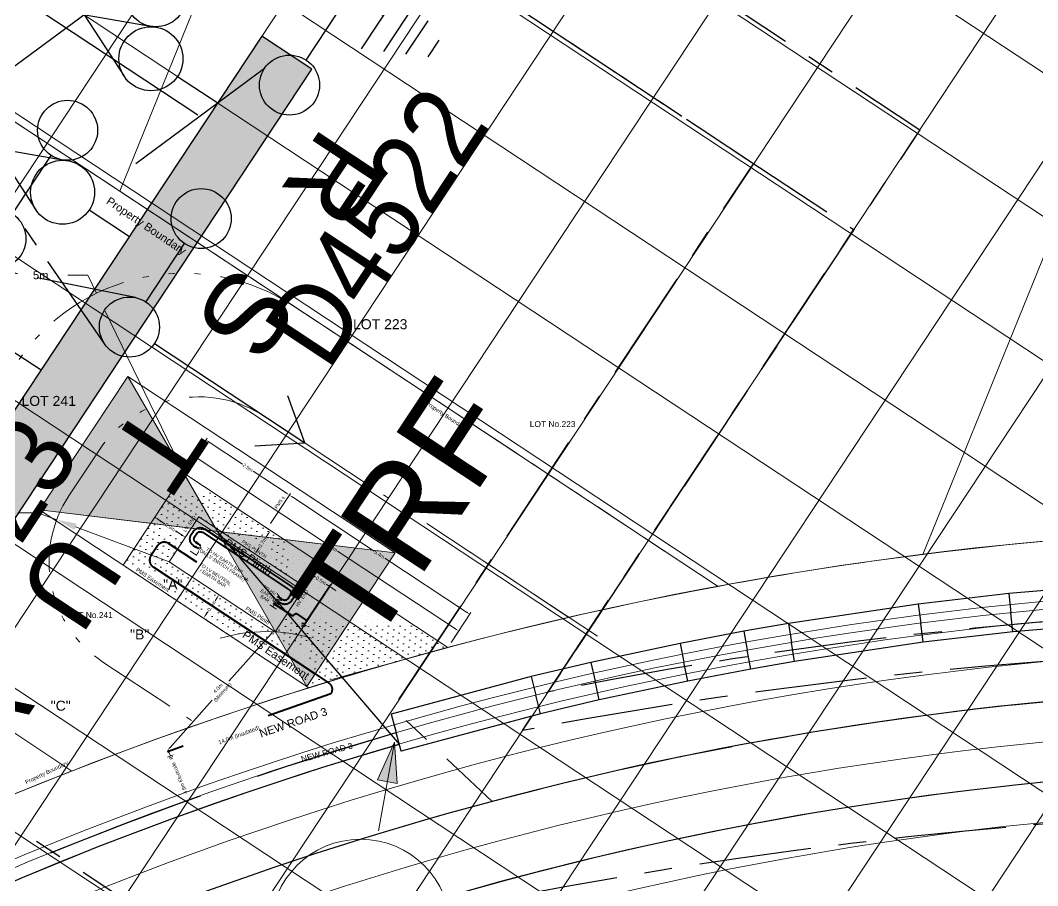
# Model space of a CAD drawing. Header units: metres. Extents: x 264965 to 265706, y 6180501 to 6181430.
# Drawn here: x 265199.32 to 265224.73, y 6181244.9 to 6181266.53 of the extents above; entities that cross this region are included whole.
import ezdxf
from ezdxf.enums import TextEntityAlignment as Align

# ---------------------------------------------------------------- set-up
doc = ezdxf.new("R2010")
doc.units = ezdxf.units.M
for name, pattern in [('Cable Exist UG', [7, 4, -1, 1, -1]), ('CENTERX2', [4, 2.5, -0.5, 0.5, -0.5]), ('Dash', [5, 3, -2]), ('DASHED', [19.05, 12.7, -6.35]), ('IE Trench LV', [5.5, 4, -1.5]), ('PHANTOM', [6.15, 3, -0.75, 0.3, -0.75, 0.3, -0.75, 0.3]), ('PHANTOM2', [4.45, 2, -0.5, 0.15, -0.5, 0.15, -0.5, 0.15, -0.5])]:
    doc.linetypes.add(name, pattern=pattern)
doc.layers.get('0').update_dxf_attribs({"color": 6})
for name, color, linetype, lineweight in [('_User Dimensions', 140, 'Continuous', 13), ('_User Miscellaneous1', 30, 'Continuous', 13), ('_User Miscellaneous10', 241, 'Continuous', 13), ('_User Miscellaneous8', 196, 'Continuous', 13), ('_User Miscellaneous9', 211, 'Continuous', 13), ('_User_HV_Exist', 1, 'Continuous', 25), ('_User_LV_Exist', 5, 'Continuous', 25), ('Cadastre Developer_SP_NEW', 92, 'Continuous', 15)]:
    doc.layers.add(name, color=color, linetype=linetype, lineweight=lineweight)
doc.layers.add('_User Miscellaneous12', color=252, linetype='Continuous', lineweight=13, plot=False, transparency=0.5)
for name, color, linetype in [('Mains_LV_New_T84', 2, 'Cable x'), ('Trench_SP_NEW', 2, 'Continuous'), ('UG_Details_SP_MISC', 7, 'Continuous')]:
    doc.layers.add(name, color=color, linetype=linetype)
doc.styles.add('ARIAL', font='arial.ttf', dxfattribs={"height": 2})
doc.styles.add('iecARIAL', font='arial.ttf', dxfattribs={"height": 2})
doc.styles.get("Standard").update_dxf_attribs({"font": 'arial.ttf'})
doc.styles.add('SWG_LABEL', font='arial.ttf')
doc.styles.add('SWITCH_LABEL', font='arial.ttf', dxfattribs={"height": 2})
doc.linetypes.add('Cable New UG', pattern='A,6,-0.05,["X",Standard,S=1.8,R=0,X=0,Y=-0.94],-1.8', length=7.85)
doc.linetypes.add('Cable o', pattern='A,4,-0.01,["O",Standard,S=1.5,R=0,X=0,Y=-0.75],-1.6', length=5.61)
doc.linetypes.add('Cable x', pattern='A,5,-0.05,["X",Standard,S=1.5,R=0,X=0,Y=-0.75],-1.45', length=6.5)
doc.dimstyles.new('1.8mm_1_1000', dxfattribs={"dimtxt": 1.8, "dimasz": 2, "dimexe": 1, "dimexo": 3, "dimgap": 0.5, "dimtad": 0, "dimtoh": 1, "dimlfac": -1, "dimzin": 12, "dimdsep": 46, "dimtxsty": 'Standard', "dimcen": 1, "dimclrd": 256, "dimclre": 256, "dimclrt": 256, "dimazin": 3, "dimtfac": 1, "dimtmove": 0, "dimatfit": 3, "dimfxl": 1, "dimtolj": 1, "dimtzin": 0, "dimlwd": -1, "dimlwe": -1, "dimarcsym": 0})
doc.dimstyles.new('1.8mm_1_50', dxfattribs={"dimtxt": 0.09, "dimasz": 0.1, "dimexe": 0.05, "dimexo": 0.15, "dimgap": 0.025, "dimtad": 0, "dimtoh": 1, "dimlfac": -1, "dimzin": 12, "dimdsep": 46, "dimtxsty": 'Standard', "dimcen": 1, "dimclrd": 256, "dimclre": 256, "dimclrt": 256, "dimazin": 3, "dimtfac": 1, "dimtmove": 0, "dimatfit": 3, "dimfxl": 1, "dimtolj": 1, "dimtzin": 0, "dimlwd": -1, "dimlwe": -1, "dimarcsym": 0})

# ---------------------------------------------------------------- blocks, each defined once
blk = doc.blocks.new('*D404')
at = {"layer": '_User Miscellaneous9', "transparency": 16777216}
for p, q in [((265206.539, 6181252.717), (265206.456, 6181252.772)), ((265206.512, 6181252.495), (265206.65, 6181252.703)), ((265206.623, 6181252.662), (265206.699, 6181252.611)), ((265206.488, 6181251.552), (265207.067, 6181252.428)), ((265207.04, 6181252.386), (265206.963, 6181252.437)), ((265207.123, 6181252.331), (265207.207, 6181252.276))]:
    blk.add_line(p, q, dxfattribs=at)
for points in [[(265206.549, 6181252.731), (265206.53, 6181252.703), (265206.623, 6181252.662)], [(265207.132, 6181252.345), (265207.114, 6181252.317), (265207.04, 6181252.386)]]:
    blk.add_solid(points, dxfattribs=at)
at = {"layer": '_User Miscellaneous9', "transparency": 16777216, "insert": (265206.831, 6181252.524), "char_height": 0.09, "attachment_point": 5, "rotation": 326.534}
blk.add_mtext('\\A1;0.5m', dxfattribs=at)
blk = doc.blocks.new('*D405')
at = {"layer": '_User Miscellaneous9', "transparency": 16777216}
for p, q in [((265203.491, 6181255.331), (265203.987, 6181256.082)), ((265204.043, 6181255.985), (265204.873, 6181255.437)), ((265205.962, 6181254.717), (265205.138, 6181255.261)), ((265205.576, 6181253.953), (265206.073, 6181254.704))]:
    blk.add_line(p, q, dxfattribs=at)
for points in [[(265204.052, 6181255.999), (265204.034, 6181255.971), (265203.959, 6181256.041)], [(265205.971, 6181254.731), (265205.952, 6181254.703), (265206.045, 6181254.662)]]:
    blk.add_solid(points, dxfattribs=at)
at = {"layer": '_User Miscellaneous9', "transparency": 16777216, "insert": (265205.005, 6181255.349), "char_height": 0.09, "attachment_point": 5, "rotation": 326.534}
blk.add_mtext('\\A1;2.5m', dxfattribs=at)
blk = doc.blocks.new('*D406')
at = {"layer": '_User Miscellaneous9', "transparency": 16777216}
for p, q in [((265205.576, 6181253.953), (265206.073, 6181254.704)), ((265206.128, 6181254.607), (265208.163, 6181253.262)), ((265210.467, 6181251.739), (265208.427, 6181253.088)), ((265210.082, 6181250.974), (265210.578, 6181251.725))]:
    blk.add_line(p, q, dxfattribs=at)
for points in [[(265206.138, 6181254.621), (265206.119, 6181254.593), (265206.045, 6181254.662)], [(265210.477, 6181251.752), (265210.458, 6181251.725), (265210.551, 6181251.683)]]:
    blk.add_solid(points, dxfattribs=at)
at = {"layer": '_User Miscellaneous9', "transparency": 16777216, "insert": (265208.295, 6181253.175), "char_height": 0.09, "attachment_point": 5, "rotation": 326.534}
blk.add_mtext('\\A1;5.4m', dxfattribs=at)
blk = doc.blocks.new('*D415')
at = {"layer": '_User Miscellaneous9', "color": 0, "transparency": 16777216}
for p, q in [((265205.585, 6181251.197), (265204.534, 6181250.012)), ((265203.065, 6181248.354), (265204.115, 6181249.539))]:
    blk.add_line(p, q, dxfattribs=at)
for points in [[(265205.572, 6181251.208), (265205.597, 6181251.186), (265205.651, 6181251.272)], [(265203.052, 6181248.365), (265203.077, 6181248.343), (265202.998, 6181248.279)]]:
    blk.add_solid(points, dxfattribs=at)
at = {"layer": '_User Miscellaneous9', "color": 0, "transparency": 16777216, "insert": (265204.325, 6181249.775), "char_height": 0.09, "attachment_point": 5, "rotation": 48.44}
blk.add_mtext('\\A1;4.0m\\P(Minimum)', dxfattribs=at)
blk = doc.blocks.new('*D430')
at = {"layer": '_User Miscellaneous10', "transparency": 16777216}
for p, q in [((265199.764, 6181254.222), (265199.264, 6181254.222)), ((265200.232, 6181254.046), (265199.764, 6181254.222)), ((265203.041, 6181252.992), (265200.7, 6181253.871))]:
    blk.add_line(p, q, dxfattribs=at)
blk.add_solid([(265200.73, 6181253.949), (265200.671, 6181253.793), (265200.232, 6181254.046)], dxfattribs=at)
at = {"layer": '_User Miscellaneous10', "transparency": 16777216, "insert": (265198.585, 6181254.222), "char_height": 0.2, "attachment_point": 5}
blk.add_mtext('\\A1;3m', dxfattribs=at)
blk = doc.blocks.new('_None')
blk = doc.blocks.new('*D431')
at = {"layer": '_User Miscellaneous10', "transparency": 16777216}
for p, q in [((265201.012, 6181260.157), (265200.512, 6181260.157)), ((265201.23, 6181259.707), (265201.012, 6181260.157)), ((265203.408, 6181255.206), (265201.447, 6181259.257))]:
    blk.add_line(p, q, dxfattribs=at)
blk.add_solid([(265201.522, 6181259.293), (265201.372, 6181259.221), (265201.23, 6181259.707)], dxfattribs=at)
at = {"layer": '_User Miscellaneous10', "transparency": 16777216, "insert": (265199.833, 6181260.157), "char_height": 0.2, "attachment_point": 5}
blk.add_mtext('\\A1;5m', dxfattribs=at)
blk = doc.blocks.new('*U854')
at = {"layer": '_User_LV_Exist'}
blk.add_line((7.5, 0), (6.8, 0), dxfattribs=at)
at = {"layer": '_User_LV_Exist', "flags": 128}
for points in [[(5.68, -0.733), (2.317, 0.735)], [(5.68, 0.733), (2.317, -0.735)]]:
    blk.add_lwpolyline(points, dxfattribs=at)
at = {"layer": '_User_LV_Exist'}
blk.add_lwpolyline([(1.2, 0), (0, 0)], dxfattribs=at)
for centre in [(2, 0), (6, 0)]:
    blk.add_circle(centre, 0.8, dxfattribs=at)
blk = doc.blocks.new('*U853')
at = {"layer": '_User_LV_Exist'}
h = blk.add_hatch(color=256, dxfattribs=at)
h.dxf.hatch_style = 1
h.set_gradient(color1=(0, 0, 255), color2=(0, 0, 255), tint=1)
h.paths.add_polyline_path([(6.8, 0, -0.939221), (5.206, -0.1), (2.794, -0.1, -0.939221), (1.2, 0, -0.939221), (2.794, 0.1), (5.206, 0.1, -0.939221)])
for p, q in [((8.5, 0.5), (9.5, 0)), ((2.775, 0.1), (5.225, 0.1)), ((7.5, 0), (6.8, 0)), ((7.5, 0), (9.5, 0)), ((9.5, 0), (8.5, -0.5)), ((2.775, -0.1), (5.225, -0.1))]:
    blk.add_line(p, q, dxfattribs=at)
blk.add_lwpolyline([(1.2, 0), (0, 0)], dxfattribs=at)
for centre in [(2, 0), (6, 0)]:
    blk.add_circle(centre, 0.8, dxfattribs=at)
at = {"layer": '_User_LV_Exist', "insert": (10.75, 0), "char_height": 1.8, "attachment_point": 5, "rotation": 90}
blk.add_mtext('TRF', dxfattribs=at)
blk = doc.blocks.new('SWG_SIE_TRF_NOES_NEW')
at = {"linetype": 'Continuous'}
blk.add_line((6.25, 0.75), (2.491, 2.118), dxfattribs=at)
at = {"linetype": 'CENTERX2'}
for p, q in [((0, 0), (1.5, 0)), ((7, 0), (8.5, 0))]:
    blk.add_line(p, q, dxfattribs=at)
blk.add_line((14, 0), (18.5, 0))
at = {"linetype": 'DASHED'}
blk.add_lwpolyline([(4.371, 1.434), (4.371, 5.371), (11.75, 5.371)], dxfattribs=at)
blk.add_lwpolyline([(17.5, -0.75), (18.5, 0), (17.5, 0.75)])
for centre in [(2.25, 0), (6.25, 0)]:
    blk.add_circle(centre, 0.75)
at = {"flags": 1}
blk.add_attdef('Z', (0, 0), '', height=0.2, dxfattribs=at)
at = {"style": 'SWITCH_LABEL', "flags": 9}
blk.add_attdef('STREET_CODE', text='', height=0.2, dxfattribs=at).set_placement((0, -0.2), align=Align.MIDDLE_LEFT)
at = {"flags": 9}
for tag, p in [('ORIENTATION', (0, -0.4)), ('PARENT', (0, -0.6)), ('USAGE', (0, -0.8)), ('SUBURB', (0, -1)), ('STREETNAME', (0, -1.2)), ('LOCATION', (0, -1.4)), ('NOTES', (0, -1.6))]:
    blk.add_attdef(tag, text='', height=0.2, dxfattribs=at).set_placement(p, align=Align.MIDDLE_LEFT)
blk = doc.blocks.new('SWG_FUSE_NEW')
at = {"linetype": 'CENTERX2'}
for p, q in [((1.031, 0.695), (4.469, -0.695)), ((1.031, -0.695), (4.469, 0.695))]:
    blk.add_line(p, q, dxfattribs=at)
for centre in [(0.75, 0), (4.75, 0)]:
    blk.add_circle(centre, 0.75)
blk = doc.blocks.new('*U536')
at = {"linetype": 'CENTERX2'}
blk.add_blockref('SWG_SIE_TRF_NOES_NEW', (0, 0), dxfattribs=at)
at = {"linetype": 'CENTERX2', "rotation": 180}
blk.add_blockref('SWG_FUSE_NEW', (14, 0), dxfattribs=at)
blk.add_text('TRF', height=2.5, rotation=89.9826).set_placement((21.515, -0.055), align=Align.MIDDLE_CENTER)
blk = doc.blocks.new('SWG_SIE_TRS_ES_NEW_1')
for p, q in [((7.25, 4.75), (3.491, 6.118)), ((8, 4), (10, 4)), ((10, 4), (10, -1)), ((7.25, 0.75), (3.491, 2.118)), ((8, 0), (10, 0)), ((9, -1), (11, -1)), ((9.25, -1.5), (10.75, -1.5)), ((9.5, -2), (10.5, -2)), ((9.75, -2.5), (10.25, -2.5))]:
    blk.add_line(p, q)
at = {"linetype": 'CENTERX2'}
for p, q in [((0.75, 4), (2.5, 4)), ((0.75, 0), (2.5, 0))]:
    blk.add_line(p, q, dxfattribs=at)
for centre in [(3.25, 4), (7.25, 4), (3.25, 0), (7.25, 0)]:
    blk.add_circle(centre, 0.75)
at = {"flags": 1}
blk.add_attdef('Z', (7.141, 3.512), '', height=0.2, dxfattribs=at)
at = {"style": 'SWITCH_LABEL', "flags": 9}
blk.add_attdef('STREET_CODE', text='', height=0.2, dxfattribs=at).set_placement((7.141, 3.312), align=Align.MIDDLE_LEFT)
at = {"flags": 9}
for tag, p in [('ORIENTATION', (7.141, 3.112)), ('USAGE', (7.141, 2.712)), ('PARENT', (7.141, 2.912)), ('SUBURB', (7.141, 2.512)), ('STREETNAME', (7.141, 2.312)), ('LOCATION', (7.141, 2.112)), ('OWNED_BY', (7.135, 1.689)), ('NOTES', (7.141, 1.912)), ('OPERATED_BY', (7.128, 1.466)), ('MAINTAINED_BY', (7.127, 1.259))]:
    blk.add_attdef(tag, text='', height=0.2, dxfattribs=at).set_placement(p, align=Align.MIDDLE_LEFT)
at = {"style": 'SWG_LABEL', "width": 0.9, "flags": 8}
blk.add_attdef('ASSET_NUM', text='', height=2, dxfattribs=at).set_placement((6.5, -3.75), align=Align.MIDDLE_CENTER)
blk = doc.blocks.new('SWG_SIE_ES_NEW')
for p, q in [((2.5, 0.75), (6.259, 2.118)), ((8, -1), (10, -1)), ((8.25, -1.5), (9.75, -1.5)), ((8.5, -2), (9.5, -2)), ((8.75, -2.5), (9.25, -2.5))]:
    blk.add_line(p, q)
blk.add_lwpolyline([(1.75, 0), (0, 0)])
at = {"flags": 128}
blk.add_lwpolyline([(7.25, 0), (9, 0), (9, -1)], dxfattribs=at)
for centre in [(2.5, 0), (6.5, 0)]:
    blk.add_circle(centre, 0.75)
at = {"flags": 1}
blk.add_attdef('Z', (0.121, -0.013), '', height=0.2, dxfattribs=at)
at = {"style": 'SWITCH_LABEL', "flags": 9}
blk.add_attdef('STREET_CODE', text='', height=0.2, dxfattribs=at).set_placement((0.121, -0.213), align=Align.MIDDLE_LEFT)
at = {"flags": 9}
for tag, p in [('ORIENTATION', (0.121, -0.413)), ('USAGE', (0.121, -0.813)), ('PARENT', (0.121, -0.613)), ('SUBURB', (0.121, -1.013)), ('STREETNAME', (0.121, -1.213)), ('LOCATION', (0.121, -1.413)), ('NOTES', (0.121, -1.613)), ('OWNED_BY', (0.11, -1.824)), ('OPERATED_BY', (0.103, -2.047)), ('MAINTAINED_BY', (0.102, -2.253))]:
    blk.add_attdef(tag, text='', height=0.2, dxfattribs=at).set_placement(p, align=Align.MIDDLE_LEFT)
at = {"style": 'ARIAL', "width": 0.9, "flags": 8}
blk.add_attdef('ASSET_NUM', text='', height=2, dxfattribs=at).set_placement((5.75, -4), align=Align.MIDDLE_CENTER)
blk = doc.blocks.new('*D574')
at = {"layer": '_User Miscellaneous10', "transparency": 16777216}
for p, q in [((265202.733, 6181254.184), (265202.713, 6181254.152)), ((265202.769, 6181254.055), (265202.934, 6181253.946)), ((265203.364, 6181253.662), (265203.198, 6181253.771)), ((265203.496, 6181253.68), (265203.475, 6181253.648))]:
    blk.add_line(p, q, dxfattribs=at)
for points in [[(265202.778, 6181254.069), (265202.759, 6181254.042), (265202.685, 6181254.111)], [(265203.373, 6181253.676), (265203.355, 6181253.648), (265203.447, 6181253.607)]]:
    blk.add_solid(points, dxfattribs=at)
at = {"layer": '_User Miscellaneous10', "transparency": 16777216, "insert": (265203.066, 6181253.859), "char_height": 0.09, "attachment_point": 5, "rotation": 326.534}
blk.add_mtext('\\A1;0.9m', dxfattribs=at)
blk = doc.blocks.new('*D575')
at = {"layer": '_User Miscellaneous10', "transparency": 16777216}
for p, q in [((265204.231, 6181252.085), (265204.187, 6181252.02)), ((265204.371, 6181252.112), (265204.328, 6181252.141)), ((265203.955, 6181251.668), (265204.013, 6181251.756)), ((265203.985, 6181251.528), (265203.942, 6181251.557))]:
    blk.add_line(p, q, dxfattribs=at)
for points in [[(265204.217, 6181252.094), (265204.245, 6181252.076), (265204.286, 6181252.169)], [(265203.941, 6181251.677), (265203.969, 6181251.659), (265203.9, 6181251.585)]]:
    blk.add_solid(points, dxfattribs=at)
at = {"layer": '_User Miscellaneous10', "transparency": 16777216, "insert": (265204.1, 6181251.888), "char_height": 0.09, "attachment_point": 5, "rotation": 56.534}
blk.add_mtext('\\A1;0.7m', dxfattribs=at)
blk = doc.blocks.new('*D576')
at = {"layer": '_User Miscellaneous10', "transparency": 16777216}
for p, q in [((265205.462, 6181253.849), (265205.53, 6181253.803)), ((265205.517, 6181253.692), (265205.462, 6181253.61)), ((265205.076, 6181253.265), (265205.144, 6181253.22)), ((265205.241, 6181253.275), (265205.288, 6181253.346))]:
    blk.add_line(p, q, dxfattribs=at)
for points in [[(265205.503, 6181253.702), (265205.531, 6181253.683), (265205.572, 6181253.776)], [(265205.227, 6181253.285), (265205.255, 6181253.266), (265205.186, 6181253.192)]]:
    blk.add_solid(points, dxfattribs=at)
at = {"layer": '_User Miscellaneous10', "transparency": 16777216, "insert": (265205.375, 6181253.478), "char_height": 0.09, "attachment_point": 5, "rotation": 56.534}
blk.add_mtext('\\A1;0.7m', dxfattribs=at)
blk = doc.blocks.new('*D577')
at = {"layer": '_User Miscellaneous10', "transparency": 16777216}
for p, q in [((265203.491, 6181255.331), (265203.71, 6181255.663)), ((265203.766, 6181255.566), (265206.986, 6181253.438)), ((265210.19, 6181251.32), (265207.249, 6181253.264)), ((265210.082, 6181250.974), (265210.301, 6181251.306))]:
    blk.add_line(p, q, dxfattribs=at)
for points in [[(265203.775, 6181255.58), (265203.757, 6181255.552), (265203.682, 6181255.622)], [(265210.2, 6181251.333), (265210.181, 6181251.306), (265210.274, 6181251.264)]]:
    blk.add_solid(points, dxfattribs=at)
at = {"layer": '_User Miscellaneous10', "transparency": 16777216, "insert": (265207.117, 6181253.351), "char_height": 0.09, "attachment_point": 5, "rotation": 326.534}
blk.add_mtext('\\A1;7.9m', dxfattribs=at)
blk = doc.blocks.new('*U600')
at = {"ltscale": 10}
h = blk.add_hatch(color=256, dxfattribs=at)
h.dxf.hatch_style = 1
h.paths.add_polyline_path([(2.234, -3.874), (0, 0), (4.44, -0.537)])
h.paths.add_polyline_path([(-4.44, 0.537), (-2.234, 3.874), (0, 0)])
blk.add_line((4.44, -0.537), (-4.44, 0.537))
blk.add_lwpolyline([(-4.44, 0.537), (2.234, -3.874), (4.44, -0.537), (-2.234, 3.874)], close=True)
at = {"ltscale": 10, "flags": 128}
for points in [[(-4.44, 0.537), (-2.234, 3.874), (0, 0)], [(2.234, -3.874), (0, 0), (4.44, -0.537)]]:
    blk.add_lwpolyline(points, close=True, dxfattribs=at)
at = {"flags": 8}
blk.add_attdef('ASSET_NUM', text='', height=2.5, dxfattribs=at).set_placement((0, 5), align=Align.MIDDLE_CENTER)
for tag, flags, p in [('STREET_CODE', 9, (1.5, 0)), ('NO_PHASES', 9, (1.5, -0.2)), ('OPERATING_VOLTAGE', 9, (1.5, -0.4)), ('ORIENTATION', 9, (1.5, -0.6)), ('OWNED_BY', 9, (1.5, -0.8)), ('OPERATED_BY', 9, (1.5, -1)), ('MAINTAINED_BY', 9, (1.5, -1.2)), ('SECONDARY_VOLTAGE', 9, (1.5, -1.6)), ('CONSTRUCTED_VOLTAGE', 9, (1.5, -1.4)), ('STATE', 9, (1.5, -1.8)), ('PARENT', 9, (1.5, -2)), ('SUBSTATION_TYPE', 9, (1.5, -2.2)), ('USAGE', 9, (1.5, -2.4)), ('LEGEND', 9, (1.5, -2.6)), ('SUBURB', 9, (1.5, -2.8)), ('STREETNAME', 9, (1.5, -3)), ('LOCATION', 9, (1.5, -3.2)), ('NOTES', 9, (1.5, -3.4)), ('Z', 1, (1.5, -3.6))]:
    blk.add_attdef(tag, text='', height=0.2, dxfattribs=dict(flags=flags)).set_placement(p, align=Align.MIDDLE_LEFT)
blk = doc.blocks.new('SUB GRID')
at = {"transparency": 33554559}
for p, q in [((-24, 50), (-24, -50)), ((-21, 50), (-21, -50)), ((-18, 50), (-18, -50)), ((-15, 50), (-15, -50)), ((-12, 50), (-12, -50)), ((-9, 50), (-9, -50)), ((-6, 50), (-6, -50)), ((-3, 50), (-3, -50)), ((0, 50), (0, -50)), ((0, 50), (0, -50)), ((3, 50), (3, -50)), ((6, 50), (6, -50)), ((-50, 9), (50, 9)), ((-50, 6), (50, 6)), ((-50, 3), (50, 3)), ((-50, 0), (50, 0)), ((-50, 0), (50, 0)), ((-50, -3), (50, -3)), ((-50, -6), (50, -6)), ((-50, -9), (50, -9)), ((-50, -12), (50, -12)), ((-50, -15), (50, -15)), ((-50, -18), (50, -18)), ((-50, -21), (50, -21))]:
    blk.add_line(p, q, dxfattribs=at)
blk = doc.blocks.new('*U782')
h = blk.add_hatch(color=256)
h.dxf.hatch_style = 1
h.paths.add_polyline_path([(3.045, -2.203), (2.726, -2.587), (3.655, -3.034)])
blk.add_line((3.655, -3.034), (1.924, -1.597))
at = {"flags": 128}
blk.add_lwpolyline([(3.045, -2.203), (2.726, -2.587), (3.655, -3.034), (3.045, -2.203)], dxfattribs=at)
blk.add_circle((0, 0), 2.25)
at = {"width": 0.9}
blk.add_attdef('CODE', text='', height=1.8, dxfattribs=at).set_placement((0, 0), align=Align.MIDDLE_CENTER)
at = {"flags": 1}
blk.add_attdef('Z', (0, 0), '', height=0.2, dxfattribs=at)

msp = doc.modelspace()

# ---------------------------------------------------------------- hatches: boundary and pattern name
at = {"layer": '_User Miscellaneous10', "transparency": 33554534}
h = msp.add_hatch(dxfattribs=at)
h.set_pattern_fill('DOTS', color=256, scale=0.1, angle=-33.466)
h.set_pattern_definition([(326.534, (265206.47968, 6181249.87931), (0.153757, 0.0886608), [0, -0.15875])])
h.paths.add_polyline_path([(265209.999, 6181250.849), (265203.408, 6181255.206), (265201.892, 6181252.912), (265206.48, 6181249.879)])
h.paths.add_polyline_path([(265203.785, 6181254.118), (265206.43, 6181252.37), (265205.685, 6181251.244), (265203.041, 6181252.992)], flags=16)
edge = h.paths.add_edge_path(flags=0)
edge.add_arc((265204.944, 6181252.543), 0.005, 146.534, 326.534, ccw=False)
edge.add_arc((265204.944, 6181252.543), 0.005, -33.466, 146.534, ccw=False)
at = {"layer": '_User Miscellaneous9'}
h = msp.add_hatch(dxfattribs=at)
h.set_pattern_fill('ANGLE', color=256, angle=-33.466)
h.set_pattern_definition([(326.53, (265204.862, 6181252.2374), (3.852, 5.827), [5.08, -1.905]), (56.53, (265204.862, 6181252.2374), (-5.827, 3.852), [5.08, -1.905])])
h.paths.add_polyline_path([(265203.759, 6181253.47), (265203.737, 6181253.437), (265203.831, 6181253.398)])
h = msp.add_hatch(dxfattribs=at)
h.set_pattern_fill('ANGLE', color=256, angle=-33.466)
h.set_pattern_definition([(326.53, (265204.807, 6181252.154), (3.852, 5.827), [5.08, -1.905]), (56.53, (265204.807, 6181252.154), (-5.827, 3.852), [5.08, -1.905])])
h.paths.add_polyline_path([(265203.704, 6181253.387), (265203.681, 6181253.353), (265203.776, 6181253.315)])
h = msp.add_hatch(dxfattribs=at)
h.set_pattern_fill('ANGLE', color=256, angle=-33.466)
h.set_pattern_definition([(326.53, (265204.7664, 6181251.821), (3.852, 5.827), [5.08, -1.905]), (56.53, (265204.7664, 6181251.821), (-5.827, 3.852), [5.08, -1.905])])
h.paths.add_polyline_path([(265203.663, 6181253.054), (265203.641, 6181253.02), (265203.736, 6181252.982)])
h = msp.add_hatch(dxfattribs=at)
h.set_pattern_fill('ANGLE', color=256, angle=-33.466)
h.set_pattern_definition([(326.53, (265204.7664, 6181251.821), (3.852, 5.827), [5.08, -1.905]), (56.53, (265204.7664, 6181251.821), (-5.827, 3.852), [5.08, -1.905])])
h.paths.add_polyline_path([(265203.663, 6181253.054), (265203.641, 6181253.02), (265203.736, 6181252.982)])
h = msp.add_hatch(dxfattribs=at)
h.set_pattern_fill('ANGLE', color=256, angle=-33.466)
h.set_pattern_definition([(326.53, (265204.9176, 6181251.9606), (3.852, 5.827), [5.08, -1.905]), (56.53, (265204.9176, 6181251.9606), (-5.827, 3.852), [5.08, -1.905])])
h.paths.add_polyline_path([(265205.733, 6181251.925), (265205.711, 6181251.892), (265205.639, 6181251.963)])
h = msp.add_hatch(dxfattribs=at)
h.set_pattern_fill('ANGLE', color=256, angle=-33.466)
h.set_pattern_definition([(326.53, (265204.9735, 6181252.044), (3.852, 5.827), [5.08, -1.905]), (56.53, (265204.9735, 6181252.044), (-5.827, 3.852), [5.08, -1.905])])
h.paths.add_polyline_path([(265205.789, 6181252.008), (265205.767, 6181251.975), (265205.695, 6181252.047)])
h = msp.add_hatch(dxfattribs=at)
h.set_pattern_fill('ANGLE', color=256, angle=-33.466)
h.set_pattern_definition([(326.53, (265205.029, 6181252.127), (3.852, 5.827), [5.08, -1.905]), (56.53, (265205.029, 6181252.127), (-5.827, 3.852), [5.08, -1.905])])
h.paths.add_polyline_path([(265205.844, 6181252.091), (265205.822, 6181252.058), (265205.75, 6181252.13)])
h = msp.add_hatch(color=256, dxfattribs=at)
h.dxf.hatch_style = 1
h.paths.add_polyline_path([(265206.495, 6181251.517, 1), (265206.454, 6181251.545, 1)])
h = msp.add_hatch(color=256, dxfattribs=at)
h.dxf.hatch_style = 1
h.paths.add_polyline_path([(265206.495, 6181251.517, 1), (265206.454, 6181251.545, 1)])
h = msp.add_hatch(color=256, dxfattribs=at)
h.dxf.hatch_style = 1
h.paths.add_polyline_path([(265203.006, 6181248.236, -1), (265203.034, 6181248.278, -1)])
h = msp.add_hatch(color=256, dxfattribs=at)
h.dxf.hatch_style = 1
h.paths.add_polyline_path([(265203.009, 6181248.237, -1), (265203.036, 6181248.278, -1)])
at = {"layer": '_User_LV_Exist', "transparency": 33554636}
h = msp.add_hatch(color=256, dxfattribs=at)
h.dxf.hatch_style = 1
h.paths.add_polyline_path([(265206.608, 6181265.306), (265205.357, 6181266.134), (265194.328, 6181249.449), (265195.579, 6181248.622)])

# ---------------------------------------------------------------- linework, layer by layer
at = {"layer": '_User Dimensions', "flags": 128}
msp.add_lwpolyline([(265170.064, 6181197.665), (265154.097, 6181205.975, -0.291752), (265237.012, 6181253.796), (265236.209, 6181235.814), (265258.213, 6181234.497)], format="xyb", dxfattribs=at)
at = {"layer": '_User Miscellaneous1'}
for p, q in [((265227.077, 6181252.461), (265224.017, 6181252.199)), ((265224.017, 6181252.199), (265221.75, 6181251.935)), ((265224.017, 6181252.199), (265224.065, 6181251.721)), ((265221.75, 6181251.935), (265218.51, 6181251.453)), ((265221.75, 6181251.935), (265221.813, 6181251.459)), ((265224.114, 6181251.244), (265224.065, 6181251.721)), ((265218.51, 6181251.453), (265217.394, 6181251.258)), ((265218.51, 6181251.453), (265218.587, 6181250.979)), ((265221.877, 6181250.983), (265221.813, 6181251.459)), ((265227.144, 6181251.504), (265224.114, 6181251.244)), ((265217.394, 6181251.258), (265215.803, 6181250.955)), ((265217.394, 6181251.258), (265217.481, 6181250.786)), ((265224.114, 6181251.244), (265221.877, 6181250.983)), ((265215.803, 6181250.955), (265213.573, 6181250.478)), ((265215.803, 6181250.955), (265215.898, 6181250.484)), ((265218.664, 6181250.505), (265218.587, 6181250.979)), ((265221.877, 6181250.983), (265218.664, 6181250.505)), ((265217.567, 6181250.314), (265217.481, 6181250.786)), ((265213.573, 6181250.478), (265212.081, 6181250.125)), ((265213.573, 6181250.478), (265213.679, 6181250.009)), ((265215.993, 6181250.014), (265215.898, 6181250.484)), ((265218.664, 6181250.505), (265217.567, 6181250.314)), ((265217.567, 6181250.314), (265215.993, 6181250.014)), ((265212.081, 6181250.125), (265208.589, 6181249.189)), ((265212.081, 6181250.125), (265212.199, 6181249.659)), ((265213.784, 6181249.541), (265213.679, 6181250.009)), ((265215.993, 6181250.014), (265213.784, 6181249.541)), ((265212.316, 6181249.194), (265212.199, 6181249.659)), ((265213.784, 6181249.541), (265212.316, 6181249.194)), ((265208.589, 6181249.189), (265208.714, 6181248.725)), ((265212.316, 6181249.194), (265208.838, 6181248.262)), ((265208.838, 6181248.262), (265208.714, 6181248.725))]:
    msp.add_line(p, q, dxfattribs=at)
at = {"layer": '_User Miscellaneous10'}
msp.add_line((265205.685, 6181251.244), (265203.041, 6181252.992), dxfattribs=at)
at = {"layer": '_User Miscellaneous10', "color": 1, "transparency": 33554636}
for points in [[(265184.695, 6181337.834), (265193.076, 6181333.144, 0.514787), (265198.656, 6181325.129, -0.123198), (265214.658, 6181320.495), (265257.014, 6181296.793, -0.288476), (265263.895, 6181284.165), (265262.021, 6181254.343), (265252.367, 6181245.832), (265238.188, 6181246.723, 0.313089), (265158.167, 6181198.312)], [(265183.719, 6181336.089), (265190.79, 6181332.132, 0.446965), (265198.605, 6181323.129, -0.12315), (265213.667, 6181318.758), (265256.037, 6181295.048, -0.288476), (265261.899, 6181284.291), (265260.076, 6181255.296), (265251.666, 6181247.88), (265238.314, 6181248.719, 0.313089), (265156.341, 6181199.127)], [(265182.742, 6181334.343), (265188.728, 6181330.994, 0.405144), (265198.551, 6181321.13, -0.123121), (265212.675, 6181317.021), (265255.061, 6181293.303, -0.288476), (265259.903, 6181284.416), (265258.132, 6181256.248), (265250.964, 6181249.928), (265238.439, 6181250.715, 0.313089), (265154.514, 6181199.943)]]:
    msp.add_lwpolyline(points, format="xyb", dxfattribs=at)
at = {"layer": '_User Miscellaneous10', "color": 5, "transparency": 33554636}
for points in [[(265184.207, 6181336.961), (265191.896, 6181332.659, 0.476127), (265198.631, 6181324.129, -0.123171), (265214.162, 6181319.626), (265256.526, 6181295.921, -0.288476), (265262.897, 6181284.228), (265261.048, 6181254.819), (265252.016, 6181246.856), (265238.251, 6181247.721, 0.313089), (265157.254, 6181198.72)], [(265183.23, 6181335.216), (265189.738, 6181331.574, 0.423935), (265198.578, 6181322.129, -0.123134), (265213.171, 6181317.889), (265255.549, 6181294.175, -0.288476), (265260.901, 6181284.354), (265259.104, 6181255.772), (265251.315, 6181248.904), (265238.376, 6181249.717, 0.313089), (265155.427, 6181199.535)], [(265182.254, 6181333.471), (265187.751, 6181330.394, 0.389428), (265198.522, 6181320.13, -0.123112), (265212.178, 6181316.153), (265254.572, 6181292.43, -0.288476), (265258.905, 6181284.479), (265257.16, 6181256.724), (265250.614, 6181250.952), (265238.502, 6181251.713, 0.313089), (265153.601, 6181200.35)]]:
    msp.add_lwpolyline(points, format="xyb", dxfattribs=at)
at = {"layer": '_User Miscellaneous10', "color": 4, "transparency": 33554636}
msp.add_lwpolyline([(265182.009, 6181333.034), (265187.274, 6181330.088, 0.382476), (265198.508, 6181319.63, -0.123109), (265211.93, 6181315.719), (265254.328, 6181291.994, -0.288476), (265258.406, 6181284.51), (265256.674, 6181256.962), (265250.438, 6181251.464), (265238.533, 6181252.212, 0.313089), (265153.145, 6181200.554)], format="xyb", dxfattribs=at)
at = {"layer": '_User Miscellaneous10', "color": 6, "transparency": 33554636}
msp.add_lwpolyline([(265182.107, 6181333.209), (265187.464, 6181330.211, 0.385193), (265198.514, 6181319.83, -0.123111), (265212.029, 6181315.892), (265254.426, 6181292.168, -0.288476), (265258.605, 6181284.498), (265256.869, 6181256.867), (265250.509, 6181251.259), (265238.521, 6181252.012, 0.313089), (265153.327, 6181200.473)], format="xyb", dxfattribs=at)
at = {"layer": '_User Miscellaneous10'}
msp.add_lwpolyline([(265181.277, 6181331.725), (265185.878, 6181329.151, 0.364428), (265198.464, 6181318.131, -0.123106), (265211.185, 6181314.416), (265253.596, 6181290.685, -0.288476), (265256.909, 6181284.605), (265255.216, 6181257.676), (265249.912, 6181253), (265238.627, 6181253.709, 0.313089), (265151.775, 6181201.166)], format="xyb", dxfattribs=at)
at = {"layer": '_User Miscellaneous10', "linetype": 'PHANTOM2'}
for points in [[(265200.612, 6181247.765), (265199.134, 6181248.741, -0.414214), (265197.72, 6181255.669), (265199.237, 6181257.964, -0.414214), (265206.165, 6181259.377), (265210.036, 6181256.819), (265216.752, 6181252.381)], [(265213.028, 6181251.604), (265211.149, 6181252.846), (265208.084, 6181254.872), (265205.44, 6181256.62, 0.414214), (265201.283, 6181255.772), (265200.538, 6181254.646, 0.414214), (265201.386, 6181250.489), (265203.751, 6181248.926)]]:
    msp.add_lwpolyline(points, format="xyb", dxfattribs=at)
at = {"layer": '_User Miscellaneous10', "linetype": 'Dash'}
msp.add_lwpolyline([(265201.892, 6181252.912), (265203.408, 6181255.206), (265209.999, 6181250.849), (265206.48, 6181249.879)], close=True, dxfattribs=at)
at = {"layer": '_User Miscellaneous10', "flags": 128}
msp.add_lwpolyline([(265206.43, 6181252.37), (265206.43, 6181252.37), (265203.785, 6181254.118), (265203.041, 6181252.992), (265205.685, 6181251.244)], close=True, dxfattribs=at)
msp.add_lwpolyline([(265210.531, 6181253.255), (265213.74, 6181251.134)], dxfattribs=at)
at = {"layer": '_User Miscellaneous9'}
for p, q in [((265203.759, 6181253.47), (265203.737, 6181253.437)), ((265203.759, 6181253.47), (265203.831, 6181253.398)), ((265203.704, 6181253.387), (265203.681, 6181253.353)), ((265203.681, 6181253.353), (265203.776, 6181253.315)), ((265203.704, 6181253.387), (265203.776, 6181253.315)), ((265203.737, 6181253.437), (265203.831, 6181253.398)), ((265205.685, 6181251.244), (265203.041, 6181252.992)), ((265205.685, 6181251.244), (265203.041, 6181252.992)), ((265203.641, 6181253.02), (265203.736, 6181252.982)), ((265203.641, 6181253.02), (265203.736, 6181252.982)), ((265203.658, 6181253.045), (265203.736, 6181252.982)), ((265203.658, 6181253.045), (265203.736, 6181252.982)), ((265205.712, 6181251.891), (265205.639, 6181251.963)), ((265205.733, 6181251.925), (265205.639, 6181251.963)), ((265205.711, 6181251.892), (265205.639, 6181251.963)), ((265205.789, 6181252.008), (265205.695, 6181252.047)), ((265205.767, 6181251.975), (265205.695, 6181252.047)), ((265205.844, 6181252.091), (265205.75, 6181252.13)), ((265205.822, 6181252.058), (265205.75, 6181252.13)), ((265205.789, 6181252.008), (265205.767, 6181251.975)), ((265205.844, 6181252.091), (265205.822, 6181252.058)), ((265205.733, 6181251.925), (265205.711, 6181251.892)), ((265206.343, 6181251.468), (265206.468, 6181251.385)), ((265206.461, 6181251.51), (265206.406, 6181251.427)), ((265206.343, 6181251.423), (265206.427, 6181251.368)), ((265206.343, 6181251.378), (265206.385, 6181251.35)), ((265203.14, 6181248.171), (265203.001, 6181248.113)), ((265203.032, 6181248.234), (265203.071, 6181248.142)), ((265203.131, 6181248.127), (265203.039, 6181248.088)), ((265203.122, 6181248.082), (265203.076, 6181248.063))]:
    msp.add_line(p, q, dxfattribs=at)
at = {"layer": '_User Miscellaneous9', "linetype": 'DASHED', "lineweight": 15}
msp.add_lwpolyline([(265201.892, 6181252.912), (265203.408, 6181255.206), (265205.494, 6181253.828), (265209.999, 6181250.849, 0.010139), (265206.533, 6181249.844), (265203.977, 6181251.534)], format="xyb", close=True, dxfattribs=at)
at = {"layer": '_User Miscellaneous9', "lineweight": 15, "flags": 128}
msp.add_lwpolyline([(265206.43, 6181252.37), (265206.43, 6181252.37), (265203.785, 6181254.118), (265203.041, 6181252.992), (265205.685, 6181251.244)], close=True, dxfattribs=at)
at = {"layer": '_User Miscellaneous9', "linetype": 'PHANTOM', "lineweight": 40, "ltscale": 3, "flags": 128}
for points in [[(265203.693, 6181253.37), (265203.651, 6181253.398, -0.414214), (265203.594, 6181253.675), (265203.649, 6181253.758, -0.414214), (265203.927, 6181253.815), (265204.969, 6181253.125), (265206.095, 6181252.381, -0.414214), (265206.152, 6181252.104), (265206.097, 6181252.02, -0.414214), (265205.82, 6181251.964), (265205.695, 6181252.047)], [(265203.748, 6181253.453), (265203.706, 6181253.481, -0.414214), (265203.678, 6181253.62), (265203.733, 6181253.703, -0.414214), (265203.871, 6181253.731), (265204.914, 6181253.042), (265206.04, 6181252.297, -0.414214), (265206.069, 6181252.159), (265206.013, 6181252.076, -0.414214), (265205.875, 6181252.047), (265205.75, 6181252.13)], [(265203.736, 6181252.982), (265203.027, 6181253.451, 0.414214), (265202.749, 6181253.394), (265202.584, 6181253.144, 0.414214), (265202.641, 6181252.867), (265206.686, 6181250.192), (265207.02, 6181249.972, -0.414214), (265207.077, 6181249.694), (265203.023, 6181248.257)], [(265205.639, 6181251.963), (265206.098, 6181251.66, 0.414214), (265206.167, 6181251.674), (265206.173, 6181251.682, -0.414214), (265206.229, 6181251.694), (265206.475, 6181251.531)]]:
    msp.add_lwpolyline(points, format="xyb", dxfattribs=at)
at = {"layer": '_User Miscellaneous9'}
for centre in [(265206.475, 6181251.531), (265203.023, 6181248.257)]:
    msp.add_circle(centre, 0.025, dxfattribs=at)
at = {"layer": '_User Miscellaneous9', "color": 0, "ltscale": 10}
msp.add_arc((265205.461, 6181247.25), 4, 73.5264, 106.5969, dxfattribs=at)
at = {"layer": '_User_HV_Exist', "linetype": 'Cable Exist UG', "ltscale": 0.7, "flags": 128}
for points in [[(265383.828, 6180997.619), (265368.581, 6180999.933), (265356.773, 6180991.328), (265354.224, 6180991.572, 0.971853), (265348.239, 6180992.779), (265338.543, 6180993.393), (265326.421, 6181010.208, 0.057986), (265256.98, 6181015.481), (265253.709, 6181030.987, -0.047163), (265251.162, 6181067.192, -0.166573), (265263.563, 6181113.536), (265329.694, 6181211.968), (265320.027, 6181218.189), (265311.181, 6181236.123), (265237.812, 6181240.735), (265238.439, 6181250.715, 0.058131), (265211.865, 6181248.777), (265220.136, 6181261.29), (265205.955, 6181270.665)], [(265192.72, 6181250.644), (265208.746, 6181240.05), (265211.509, 6181244.612, -0.048177), (265234.444, 6181246.83), (265234.034, 6181236.947), (265308.619, 6181232.276), (265316.177, 6181216.953), (265325.047, 6181211.411), (265308.063, 6181185.992), (265259.489, 6181114.792, 0.142362), (265245.87, 6181066.232, 0.027632), (265249.137, 6181030.713), (265252.835, 6181013.664), (265249.94, 6181008.421), (265242.961, 6181007.95), (265239.774, 6180998.84)]]:
    msp.add_lwpolyline(points, format="xyb", dxfattribs=at)
at = {"layer": '_User_LV_Exist', "linetype": 'Cable Exist UG', "ltscale": 0.7, "transparency": 33554687, "flags": 128}
for points in [[(265195.792, 6181265.264), (265189.367, 6181269.146), (265196.764, 6181280.336), (265221.791, 6181263.793), (265212.509, 6181249.752, -0.057844), (265237.008, 6181251.794, -0.000943), (265250.614, 6181250.952), (265257.16, 6181256.724), (265258.905, 6181284.479, 0.288476), (265254.572, 6181292.43), (265240.874, 6181300.077)], [(265258.334, 6181236.439), (265236.241, 6181237.814), (265236.767, 6181249.803, 0.076344), (265211.112, 6181247.006), (265208.637, 6181249.334), (265217.634, 6181262.945), (265197.612, 6181276.179), (265194.243, 6181271.082), (265197.997, 6181268.601)]]:
    msp.add_lwpolyline(points, format="xyb", dxfattribs=at)
at = {"layer": '_User_LV_Exist', "ltscale": 0.7, "transparency": 33554687}
msp.add_lwpolyline([(265205.357, 6181266.134), (265194.328, 6181249.449), (265195.579, 6181248.622), (265206.608, 6181265.306)], close=True, dxfattribs=at)
at = {"layer": '_User_LV_Exist', "color": 250, "linetype": 'Cable New UG', "flags": 128}
msp.add_lwpolyline([(265256.128, 6181235.574), (265255.994, 6181233.428, 0.004489), (265233.963, 6181235.02), (265234.099, 6181247.878, 0.21462), (265171.747, 6181220.811), (265178.155, 6181214.644, 0.074804), (265168.295, 6181200.768)], format="xyb", dxfattribs=at)
at = {"layer": 'Cadastre Developer_SP_NEW', "transparency": 33554687, "flags": 128}
for points in [[(265147.995, 6181297.831), (265186.041, 6181336.577), (265175.532, 6181346.897), (265163.82, 6181334.971), (265163.82, 6181334.971), (265122.712, 6181293.111), (265113.701, 6181273.624), (265092.889, 6181227.763), (265101.79, 6181223.815), (265095.267, 6181209.205), (265086.277, 6181213.193), (265083.04, 6181206.06), (265082.949, 6181205.855), (265081.159, 6181201.845), (265094.76, 6181195.772), (265103.321, 6181214.948), (265148.853, 6181194.621), (265151.775, 6181201.166, -0.246524), (265216.752, 6181252.381)], [(265220.773, 6181309.052), (265211.185, 6181314.416, 0.102834), (265200.644, 6181317.958), (265183.088, 6181274.634), (265201.81, 6181262.257)], [(265240.123, 6181298.224), (265220.773, 6181309.052), (265201.81, 6181262.257), (265216.752, 6181252.381, -0.014553), (265221.87, 6181253.18)], [(265253.596, 6181290.685), (265240.123, 6181298.224), (265221.87, 6181253.18, -0.0472), (265238.627, 6181253.709), (265249.912, 6181253), (265255.216, 6181257.676), (265256.909, 6181284.605, 0.288476)]]:
    msp.add_lwpolyline(points, format="xyb", close=True, dxfattribs=at)
at = {"layer": 'Mains_LV_New_T84', "color": 2, "linetype": 'Cable New UG', "flags": 128}
for points in [[(265142.119, 6181174.63), (265153.601, 6181200.35), (265155.427, 6181199.535, -0.035666), (265161.14, 6181210.214), (265159.448, 6181211.281, -0.183468), (265208.791, 6181248.436), (265204.246, 6181253.754)], [(265258.334, 6181236.439), (265254.202, 6181238.702), (265251.648, 6181238.863), (265251.523, 6181236.867), (265237.623, 6181237.741), (265236.241, 6181237.814), (265237.246, 6181249.78, 0.223129), (265170.396, 6181222.332), (265170.396, 6181222.332), (265178.154, 6181214.642, 0.076837), (265168.028, 6181200.255)]]:
    msp.add_lwpolyline(points, format="xyb", dxfattribs=at)
at = {"layer": 'Trench_SP_NEW', "linetype": 'IE Trench LV', "flags": 128}
msp.add_lwpolyline([(265121.717, 6181024.29), (265119.987, 6181026.102, -0.029754), (265114.929, 6181032.304, -0.267223), (265108.069, 6181099.095), (265142.864, 6181177.035), (265153.327, 6181200.473, -0.152885), (265187.856, 6181239.579, -0.065501), (265208.714, 6181248.725)], format="xyb", dxfattribs=at)
at = {"layer": 'UG_Details_SP_MISC'}
for p, q in [((265227.077, 6181252.461), (265224.017, 6181252.199)), ((265224.017, 6181252.199), (265221.75, 6181251.935)), ((265224.017, 6181252.199), (265224.065, 6181251.721)), ((265221.75, 6181251.935), (265218.51, 6181251.453)), ((265221.75, 6181251.935), (265221.813, 6181251.459)), ((265224.114, 6181251.244), (265224.065, 6181251.721)), ((265218.51, 6181251.453), (265217.394, 6181251.258)), ((265218.51, 6181251.453), (265218.587, 6181250.979)), ((265221.877, 6181250.983), (265221.813, 6181251.459)), ((265227.144, 6181251.504), (265224.114, 6181251.244)), ((265217.394, 6181251.258), (265215.803, 6181250.955)), ((265217.394, 6181251.258), (265217.481, 6181250.786)), ((265224.114, 6181251.244), (265221.877, 6181250.983)), ((265215.803, 6181250.955), (265213.573, 6181250.478)), ((265215.803, 6181250.955), (265215.898, 6181250.484)), ((265218.664, 6181250.505), (265218.587, 6181250.979)), ((265221.877, 6181250.983), (265218.664, 6181250.505)), ((265217.567, 6181250.314), (265217.481, 6181250.786)), ((265213.573, 6181250.478), (265212.081, 6181250.125)), ((265213.573, 6181250.478), (265213.679, 6181250.009)), ((265215.993, 6181250.014), (265215.898, 6181250.484)), ((265218.664, 6181250.505), (265217.567, 6181250.314)), ((265217.567, 6181250.314), (265215.993, 6181250.014)), ((265212.081, 6181250.125), (265208.589, 6181249.189)), ((265212.081, 6181250.125), (265212.199, 6181249.659)), ((265213.784, 6181249.541), (265213.679, 6181250.009)), ((265215.993, 6181250.014), (265213.784, 6181249.541)), ((265212.316, 6181249.194), (265212.199, 6181249.659)), ((265213.784, 6181249.541), (265212.316, 6181249.194)), ((265208.589, 6181249.189), (265208.714, 6181248.725)), ((265212.316, 6181249.194), (265208.838, 6181248.262)), ((265208.838, 6181248.262), (265208.714, 6181248.725))]:
    msp.add_line(p, q, dxfattribs=at)

# ---------------------------------------------------------------- block references
at = {"layer": '_User Miscellaneous1'}
ref = msp.add_blockref('*U600', (265204.246, 6181253.754), dxfattribs=at)
ref.add_attrib('ASSET_NUM', '35511', dxfattribs={"layer": '0', "height": 2.5}).set_placement((265187.47, 6181252.452), align=Align.MIDDLE_LEFT)
at = {"layer": '_User Miscellaneous12', "linetype": 'Cable o', "transparency": 33554483, "rotation": 146.534044876983}
msp.add_blockref('SUB GRID', (265201.794, 6181255.303), dxfattribs=at)
at = {"layer": '_User Miscellaneous8', "transparency": 33554687}
ref = msp.add_blockref('*U782', (265207.821, 6181243.81), dxfattribs=dict(at, rotation=119.3988901699086))
ref.add_attrib('CODE', 'C2', dxfattribs={"layer": '0', "height": 1.8, "width": 0.9}).set_placement((265207.821, 6181243.81), align=Align.MIDDLE_CENTER)
at = {"layer": '_User_HV_Exist', "linetype": 'CENTERX2', "rotation": 326.5340448803118}
msp.add_blockref('*U536', (265190.995, 6181266.169), dxfattribs=at)
at = {"layer": '_User_HV_Exist'}
ref = msp.add_blockref('SWG_SIE_TRS_ES_NEW_1', (265202.049, 6181258.862), dxfattribs=dict(at, rotation=56.5340448803118))
ref.add_attrib('ASSET_NUM', 'D4522', dxfattribs={"layer": '0', "height": 2, "rotation": 56.534, "style": 'SWG_LABEL', "width": 0.9}).set_placement((265208.21, 6181261.382), align=Align.MIDDLE_CENTER)
at = {"layer": '_User_HV_Exist', "linetype": 'CENTERX2'}
ref = msp.add_blockref('SWG_SIE_ES_NEW', (265191.886, 6181251.195), dxfattribs=dict(at, rotation=56.5340448803118))
ref.add_attrib('ASSET_NUM', 'D4523', dxfattribs={"layer": '0', "height": 2, "rotation": 56.534, "style": 'ARIAL', "width": 0.9}).set_placement((265197.98, 6181253.16), align=Align.MIDDLE_CENTER)
at = {"layer": '_User_LV_Exist', "rotation": 146.5340448747124}
for name, p in [('*U854', (265204.254, 6181264.465)), ('*U853', (265199.842, 6181257.791)), ('*U854', (265202.048, 6181261.128))]:
    msp.add_blockref(name, p, dxfattribs=at)

# ---------------------------------------------------------------- texts
at = {"layer": '_User Miscellaneous10', "color": 7, "char_height": 0.2, "attachment_point": 5}
for s, insert, rotation in [('Property Boundary', (265202.456, 6181261.367), 325.9), ('LV', (265203.72, 6181253.322), 56.534), ('PMS Plinth', (265205.025, 6181253.119), 325.9), ('*', (265204.926, 6181252.576), 240.5736), ('HV', (265205.723, 6181251.998), 56.534), ('PMS Easement', (265205.708, 6181250.66), 325.9)]:
    msp.add_mtext(s, dxfattribs=dict(at, insert=insert, rotation=rotation))
at = {"layer": '_User Miscellaneous10', "color": 7, "char_height": 0.25, "attachment_point": 5}
for s, insert in [('LOT 223', (265208.313, 6181258.931)), ('LOT 241', (265200.032, 6181257.014)), ('"A"', (265203.132, 6181252.429)), ('"B"', (265202.305, 6181251.178)), ('"C"', (265200.333, 6181249.396))]:
    msp.add_mtext(s, dxfattribs=dict(at, insert=insert))
at = {"layer": '_User Miscellaneous10', "color": 7, "insert": (265206.141, 6181248.979), "char_height": 0.2, "attachment_point": 5, "rotation": 18.7521, "line_spacing_factor": 0.84}
msp.add_mtext('NEW ROAD 3', dxfattribs=at)
at = {"layer": '_User Miscellaneous9', "color": 7, "attachment_point": 5, "line_spacing_factor": 0.84}
for s, insert, char_height, rotation in [('Property Boundary', (265209.946, 6181256.639), 0.1, 326.534), ('PMS {\\fISOCPEUR|b0|i0|c0|p34;℄}', (265205.803, 6181254.477), 0.085, 56.534), ('LV. END', (265203.55, 6181253.944), 0.085, 56.534), ('PMS PLINTH', (265205.165, 6181253.311), 0.085, 326.534), ('TO HV EARTH BAR\\P(ON LV SWITCH FRAME)', (265204.382, 6181252.963), 0.085, 326.534), ('TO LV NEUTRAL \\P/ EARTH BAR', (265204.167, 6181252.637), 0.085, 326.534), ('PMS Easement', (265202.629, 6181252.544), 0.1, 326.534), ('TO HV\\P EARTH\\P BAR', (265205.486, 6181252.184), 0.085, 326.534), ('HV. END', (265206.362, 6181252.085), 0.085, 56.534), ('PMS Plinth', (265205.252, 6181251.65), 0.1, 326.534), ('14.0m (Insulated)', (265204.79, 6181248.652), 0.1, 20.592), ('NEW ROAD 3', (265206.979, 6181248.231), 0.15, 15.306), ('Property Boundary', (265199.987, 6181247.716), 0.1, 25.2709)]:
    msp.add_mtext(s, dxfattribs=dict(at, insert=insert, char_height=char_height, rotation=rotation))
at = {"layer": '_User Miscellaneous9', "color": 7, "char_height": 0.15, "attachment_point": 5, "line_spacing_factor": 0.84}
for s, insert in [('LOT No.223', (265212.62, 6181256.436)), ('LOT No.241', (265201.064, 6181251.661))]:
    msp.add_mtext(s, dxfattribs=dict(at, insert=insert))
at = {"layer": '_User Miscellaneous9', "color": 7, "insert": (265203.135, 6181247.98), "char_height": 0.09, "attachment_point": 6, "rotation": 112.5746, "style": 'iecARIAL'}
msp.add_mtext('4.8m Electrode', dxfattribs=at)
at = {"layer": '_User_LV_Exist', "char_height": 2, "attachment_point": 5, "rotation": 236.534, "style": 'ARIAL'}
for s, insert in [('R', (265207.174, 6181262.535)), ('S', (265204.968, 6181259.198)), ('T', (265202.762, 6181255.861)), ('U', (265200.556, 6181252.525)), ('V', (265198.351, 6181249.188))]:
    msp.add_mtext(s, dxfattribs=dict(at, insert=insert))

# ---------------------------------------------------------------- dimensions: what is measured, and where the dimension line sits
at = {"layer": '_User Miscellaneous10'}
for base, p1, p2, angle, text, picture, middle in [((265201.23, 6181259.707), (265203.408, 6181255.206), (265201.23, 6181259.707), 115.8277, '5m', '*D431', (265199.833, 6181260.157)), ((265200.232, 6181254.046), (265203.041, 6181252.992), (265200.232, 6181254.046), 159.4173, '3m', '*D430', (265198.585, 6181254.222))]:
    dim = msp.add_linear_dim(base=base, p1=p1, p2=p2, angle=angle, text=text, dimstyle='1.8mm_1_1000', override={"dimtxt": 0.2, "dimasz": 0.5, "dimblk1": 'None', "dimsah": 1, "dimse1": 1, "dimse2": 1}, dxfattribs=at)
    dim.commit()
    dim.dimension.update_dxf_attribs({"geometry": picture, "text_midpoint": middle, "dimtype": 161})
at = {"layer": '_User Miscellaneous10', "color": 7}
for base, p1, p2, angle, text, picture, middle in [((265210.274, 6181251.264), (265203.408, 6181255.206), (265209.999, 6181250.849), 326.534, '7.9m', '*D577', (265207.117, 6181253.351)), ((265205.572, 6181253.776), (265205.201, 6181253.182), (265205.587, 6181253.766), 56.534, '0.7m', '*D576', (265205.375, 6181253.478)), ((265204.286, 6181252.169), (265203.86, 6181251.611), (265204.246, 6181252.195), 56.534, '0.7m', '*D575', (265204.1, 6181251.888))]:
    dim = msp.add_linear_dim(base=base, p1=p1, p2=p2, angle=angle, text=text, dimstyle='1.8mm_1_50', dxfattribs=at)
    dim.commit()
    dim.dimension.update_dxf_attribs({"geometry": picture, "text_midpoint": middle, "dimtype": 161})
dim = msp.add_aligned_dim(p1=(265203.413, 6181253.555), p2=(265202.651, 6181254.059), distance=-0.062, text='0.9m', dimstyle='1.8mm_1_50', dxfattribs=at)
dim.commit()
dim.dimension.update_dxf_attribs({"geometry": '*D574', "text_midpoint": (265203.066, 6181253.859)})
at = {"layer": '_User Miscellaneous9', "color": 7}
for base, p1, p2, text, picture, middle in [((265206.045, 6181254.662), (265203.408, 6181255.206), (265205.494, 6181253.828), '2.5m', '*D405', (265205.005, 6181255.349)), ((265210.551, 6181251.683), (265205.494, 6181253.828), (265209.999, 6181250.849), '5.4m', '*D406', (265208.295, 6181253.175)), ((265207.04, 6181252.386), (265206.43, 6181252.37), (265206.406, 6181251.427), '0.5m', '*D404', (265206.831, 6181252.524))]:
    dim = msp.add_linear_dim(base=base, p1=p1, p2=p2, angle=326.534, text=text, dimstyle='1.8mm_1_50', dxfattribs=at)
    dim.commit()
    dim.dimension.update_dxf_attribs({"geometry": picture, "text_midpoint": middle, "dimtype": 160})
dim = msp.add_aligned_dim(p1=(265203.023, 6181248.257), p2=(265205.676, 6181251.25), distance=0.033, text='4.0m\\P(Minimum)', dimstyle='1.8mm_1_50', override={"dimse1": 1, "dimse2": 1, "dimclrd": 0, "dimclre": 0, "dimclrt": 0}, dxfattribs=at)
dim.commit()
dim.dimension.update_dxf_attribs({"geometry": '*D415', "text_midpoint": (265204.325, 6181249.775)})

doc.saveas('drawing.dxf')
